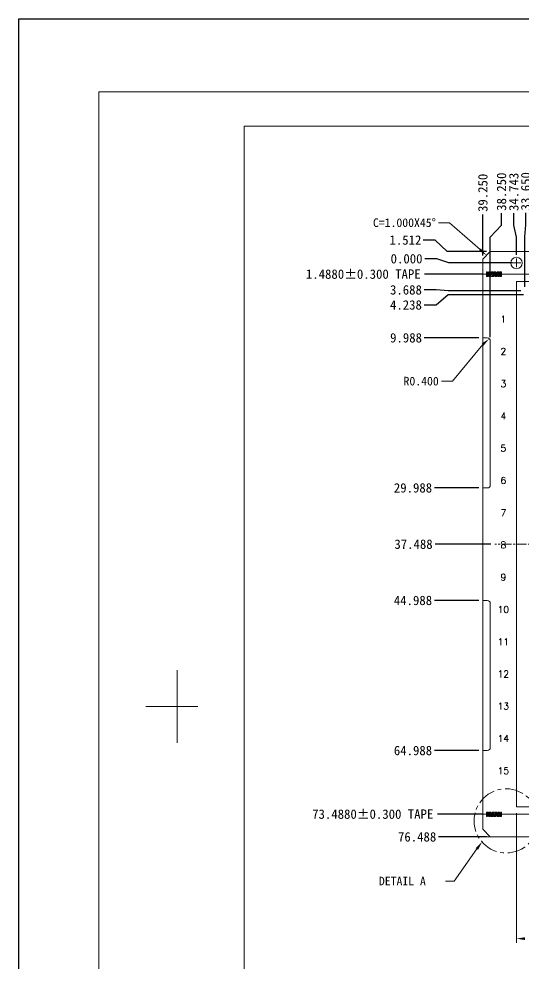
# Model space of a CAD drawing. Header units: millimetres. Extents: x 1670 to 1951, y 501 to 745.
# Drawn here: x 1670.2 to 1737.5, y 619.1 to 745 of the extents above; entities that cross this region are included whole.
import ezdxf

# ---------------------------------------------------------------- set-up
doc = ezdxf.new("R2010")
doc.units = ezdxf.units.MM
doc.linetypes.add('CENTER', pattern=[2, 1.25, -0.25, 0.25, -0.25])
doc.linetypes.add('HIDDEN', pattern=[0.375, 0.25, -0.125])
doc.layers.get('Defpoints').update_dxf_attribs({"lineweight": 18})
for name, color, linetype, lineweight in [('1', 7, 'Continuous', 18), ('1D', 4, 'Continuous', 18), ('DIM', 4, 'Continuous', 18), ('ETCH', 4, 'Continuous', 15)]:
    doc.layers.add(name, color=color, linetype=linetype, lineweight=lineweight)
doc.layers.add('中心线', color=1, linetype='CENTER')
doc.layers.add('标注', color=4, linetype='Continuous')
doc.styles.add('宋体', font='')
doc.styles.get('宋体').set_extended_font_data('宋体')
doc.dimstyles.new('St. ZB', dxfattribs={"dimtxt": 1.25, "dimasz": 0.8, "dimexe": 0.3, "dimexo": 0.2, "dimgap": 0.3, "dimtad": 0, "dimdec": 3, "dimzin": 0, "dimdsep": 46, "dimtxsty": '宋体', "dimcen": 0.09, "dimdle": 1.6, "dimclrd": 7, "dimclre": 1, "dimclrt": 256, "dimadec": 0, "dimazin": 0, "dimtfac": 1, "dimtdec": 3, "dimtmove": 0, "dimatfit": 3, "dimfxl": 1, "dimtolj": 1, "dimtzin": 0, "dimarcsym": 0})

# ---------------------------------------------------------------- blocks, each defined once
blk = doc.blocks.new('*D46')
at = {"layer": 'Defpoints', "color": 0, "transparency": 16777216}
for p in [(1737.82, 719.13), (1771.33, 712.45), (1737.68, 708.76)]:
    blk.add_point(p, dxfattribs=at)
at = {"layer": '标注', "color": 1, "lineweight": -2, "transparency": 16777216}
for p, q in [((1737.82, 717.53), (1737.82, 719.13)), ((1737.68, 715.93), (1737.82, 717.53)), ((1737.68, 709.26), (1737.68, 715.93))]:
    blk.add_line(p, q, dxfattribs=at)
at = {"layer": '标注', "lineweight": 5, "transparency": 16777216, "insert": (1737.82, 722.01), "char_height": 1.25, "attachment_point": 5, "rotation": 90, "style": '宋体'}
blk.add_mtext('\\A1;33.650', dxfattribs=at)
blk = doc.blocks.new('*D47')
at = {"layer": 'Defpoints', "color": 0, "transparency": 16777216}
for p in [(1736.23, 719.07), (1736.59, 713.03), (1771.33, 712.45)]:
    blk.add_point(p, dxfattribs=at)
at = {"layer": '标注', "color": 1, "linetype": 'Continuous', "lineweight": -2, "transparency": 16777216}
for p, q in [((1736.23, 717.47), (1736.23, 719.07)), ((1736.59, 715.87), (1736.23, 717.47)), ((1736.59, 713.53), (1736.59, 715.87))]:
    blk.add_line(p, q, dxfattribs=at)
at = {"layer": '标注', "lineweight": 5, "transparency": 16777216, "insert": (1736.23, 721.93), "char_height": 1.25, "attachment_point": 5, "rotation": 90, "style": '宋体'}
blk.add_mtext('\\A1;34.743', dxfattribs=at)
blk = doc.blocks.new('*D48')
at = {"layer": 'Defpoints', "color": 0, "transparency": 16777216}
for p in [(1732.1, 718.93), (1732.08, 712.96), (1771.33, 712.45)]:
    blk.add_point(p, dxfattribs=at)
at = {"layer": '标注', "color": 1, "linetype": 'Continuous', "lineweight": -2, "transparency": 16777216}
for p, q in [((1732.1, 717.33), (1732.1, 718.93)), ((1732.08, 715.73), (1732.1, 717.33)), ((1732.08, 713.46), (1732.08, 715.73))]:
    blk.add_line(p, q, dxfattribs=at)
at = {"layer": '标注', "lineweight": 5, "transparency": 16777216, "insert": (1732.1, 721.8), "char_height": 1.25, "attachment_point": 5, "rotation": 90, "style": '宋体'}
blk.add_mtext('\\A1;39.250', dxfattribs=at)
blk = doc.blocks.new('*D49')
at = {"layer": 'Defpoints', "color": 0, "transparency": 16777216}
for p in [(1734.59, 719.07), (1771.33, 712.45), (1733.08, 702.06)]:
    blk.add_point(p, dxfattribs=at)
at = {"layer": '标注', "color": 1, "lineweight": -2, "transparency": 16777216}
for p, q in [((1734.59, 717.47), (1734.59, 719.07)), ((1733.08, 715.87), (1734.59, 717.47)), ((1733.08, 702.56), (1733.08, 715.87))]:
    blk.add_line(p, q, dxfattribs=at)
at = {"layer": '标注', "lineweight": 5, "transparency": 16777216, "insert": (1734.59, 721.95), "char_height": 1.25, "attachment_point": 5, "rotation": 90, "style": '宋体'}
blk.add_mtext('\\A1;38.250', dxfattribs=at)
blk = doc.blocks.new('*D50')
at = {"layer": 'Defpoints', "color": 0, "transparency": 16777216}
for p in [(1736.59, 712.45), (1724.28, 702.47), (1732.08, 702.46)]:
    blk.add_point(p, dxfattribs=at)
at = {"layer": '标注', "color": 1, "linetype": 'Continuous', "lineweight": -2, "transparency": 16777216}
for p, q in [((1725.88, 702.47), (1724.28, 702.47)), ((1727.48, 702.46), (1725.88, 702.47)), ((1731.58, 702.46), (1727.48, 702.46))]:
    blk.add_line(p, q, dxfattribs=at)
at = {"layer": '标注', "lineweight": 5, "transparency": 16777216, "insert": (1721.85, 702.47), "char_height": 1.25, "attachment_point": 5, "style": '宋体'}
blk.add_mtext('\\A1;9.988', dxfattribs=at)
blk = doc.blocks.new('*D51')
at = {"layer": 'Defpoints', "color": 0, "transparency": 16777216}
for p in [(1736.59, 712.45), (1738.03, 708.21), (1724.29, 706.85)]:
    blk.add_point(p, dxfattribs=at)
at = {"layer": '标注', "color": 1, "lineweight": -2, "transparency": 16777216}
for p, q in [((1727.49, 708.21), (1725.89, 706.85)), ((1737.53, 708.21), (1727.49, 708.21)), ((1725.89, 706.85), (1724.29, 706.85))]:
    blk.add_line(p, q, dxfattribs=at)
at = {"layer": '标注', "lineweight": 5, "transparency": 16777216, "insert": (1721.84, 706.85), "char_height": 1.25, "attachment_point": 5, "style": '宋体'}
blk.add_mtext('\\A1;4.238', dxfattribs=at)
blk = doc.blocks.new('*D52')
at = {"layer": 'Defpoints', "color": 0, "transparency": 16777216}
for p in [(1736.59, 712.45), (1724.27, 708.86), (1737.68, 708.76)]:
    blk.add_point(p, dxfattribs=at)
at = {"layer": '标注', "color": 1, "lineweight": -2, "transparency": 16777216}
for p, q in [((1725.87, 708.86), (1724.27, 708.86)), ((1727.47, 708.76), (1725.87, 708.86)), ((1737.18, 708.76), (1727.47, 708.76))]:
    blk.add_line(p, q, dxfattribs=at)
at = {"layer": '标注', "lineweight": 5, "transparency": 16777216, "insert": (1721.84, 708.86), "char_height": 1.25, "attachment_point": 5, "style": '宋体'}
blk.add_mtext('\\A1;3.688', dxfattribs=at)
blk = doc.blocks.new('*D53')
at = {"layer": 'Defpoints', "color": 0, "transparency": 16777216}
for p in [(1724.13, 715.5), (1733.08, 713.96), (1736.59, 712.45)]:
    blk.add_point(p, dxfattribs=at)
at = {"layer": '标注', "color": 1, "linetype": 'Continuous', "lineweight": -2, "transparency": 16777216}
for p, q in [((1725.73, 715.5), (1724.13, 715.5)), ((1727.33, 713.96), (1725.73, 715.5)), ((1732.58, 713.96), (1727.33, 713.96))]:
    blk.add_line(p, q, dxfattribs=at)
at = {"layer": '标注', "lineweight": 5, "transparency": 16777216, "insert": (1721.77, 715.5), "char_height": 1.25, "attachment_point": 5, "style": '宋体'}
blk.add_mtext('\\A1;1.512', dxfattribs=at)
blk = doc.blocks.new('*D54')
at = {"layer": 'Defpoints', "color": 0, "transparency": 16777216}
for p in [(1736.59, 712.45), (1725.65, 682.47), (1732.08, 682.46)]:
    blk.add_point(p, dxfattribs=at)
at = {"layer": '标注', "color": 1, "linetype": 'Continuous', "lineweight": -2, "transparency": 16777216}
for p, q in [((1727.25, 682.47), (1725.65, 682.47)), ((1728.85, 682.46), (1727.25, 682.47)), ((1731.58, 682.46), (1728.85, 682.46))]:
    blk.add_line(p, q, dxfattribs=at)
at = {"layer": '标注', "lineweight": 5, "transparency": 16777216, "insert": (1722.78, 682.47), "char_height": 1.25, "attachment_point": 5, "style": '宋体'}
blk.add_mtext('\\A1;29.988', dxfattribs=at)
blk = doc.blocks.new('*D55')
at = {"layer": 'Defpoints', "color": 0, "transparency": 16777216}
for p in [(1736.59, 712.45), (1725.67, 667.47), (1732.08, 667.46)]:
    blk.add_point(p, dxfattribs=at)
at = {"layer": '标注', "color": 1, "linetype": 'Continuous', "lineweight": -2, "transparency": 16777216}
for p, q in [((1727.27, 667.47), (1725.67, 667.47)), ((1728.87, 667.46), (1727.27, 667.47)), ((1731.58, 667.46), (1728.87, 667.46))]:
    blk.add_line(p, q, dxfattribs=at)
at = {"layer": '标注', "lineweight": 5, "transparency": 16777216, "insert": (1722.78, 667.47), "char_height": 1.25, "attachment_point": 5, "style": '宋体'}
blk.add_mtext('\\A1;44.988', dxfattribs=at)
blk = doc.blocks.new('*D56')
at = {"layer": 'Defpoints', "color": 0, "transparency": 16777216}
for p in [(1736.59, 712.45), (1725.72, 674.96), (1733.68, 674.96)]:
    blk.add_point(p, dxfattribs=at)
at = {"layer": '标注', "color": 1, "linetype": 'Continuous', "lineweight": -2, "transparency": 16777216}
for p, q in [((1727.32, 674.96), (1725.72, 674.96)), ((1728.92, 674.96), (1727.32, 674.96)), ((1733.18, 674.96), (1728.92, 674.96))]:
    blk.add_line(p, q, dxfattribs=at)
at = {"layer": '标注', "lineweight": 5, "transparency": 16777216, "insert": (1722.85, 674.96), "char_height": 1.25, "attachment_point": 5, "style": '宋体'}
blk.add_mtext('\\A1;37.488', dxfattribs=at)
blk = doc.blocks.new('*D57')
at = {"layer": 'Defpoints', "color": 0, "transparency": 16777216}
for p in [(1736.59, 712.45), (1726.07, 638.98), (1732.59, 638.96)]:
    blk.add_point(p, dxfattribs=at)
at = {"layer": '标注', "color": 1, "linetype": 'Continuous', "lineweight": -2, "transparency": 16777216}
for p, q in [((1727.67, 638.98), (1726.07, 638.98)), ((1729.27, 638.96), (1727.67, 638.98)), ((1732.09, 638.96), (1729.27, 638.96))]:
    blk.add_line(p, q, dxfattribs=at)
at = {"layer": '标注', "lineweight": 5, "transparency": 16777216, "insert": (1717.41, 638.98), "char_height": 1.25, "attachment_point": 5, "style": '宋体'}
blk.add_mtext('\\A1;73.4880%%p0.300 TAPE', dxfattribs=at)
blk = doc.blocks.new('*D58')
at = {"layer": 'Defpoints', "color": 0, "transparency": 16777216}
for p in [(1736.59, 712.45), (1726.19, 635.95), (1733.08, 635.96)]:
    blk.add_point(p, dxfattribs=at)
at = {"layer": '标注', "color": 1, "linetype": 'Continuous', "lineweight": -2, "transparency": 16777216}
for p, q in [((1727.79, 635.95), (1726.19, 635.95)), ((1729.39, 635.96), (1727.79, 635.95)), ((1732.58, 635.96), (1729.39, 635.96))]:
    blk.add_line(p, q, dxfattribs=at)
at = {"layer": '标注', "lineweight": 5, "transparency": 16777216, "insert": (1723.33, 635.95), "char_height": 1.25, "attachment_point": 5, "style": '宋体'}
blk.add_mtext('\\A1;76.488', dxfattribs=at)
blk = doc.blocks.new('*D59')
at = {"layer": 'Defpoints', "color": 0, "transparency": 16777216}
for p in [(1724.36, 713.01), (1736.51, 712.45), (1736.59, 712.45)]:
    blk.add_point(p, dxfattribs=at)
at = {"layer": '标注', "color": 1, "linetype": 'Continuous', "lineweight": -2, "transparency": 16777216}
for p, q in [((1725.96, 713.01), (1724.36, 713.01)), ((1727.56, 712.45), (1725.96, 713.01)), ((1736.01, 712.45), (1727.56, 712.45))]:
    blk.add_line(p, q, dxfattribs=at)
at = {"layer": '标注', "lineweight": 5, "transparency": 16777216, "insert": (1721.92, 713.01), "char_height": 1.25, "attachment_point": 5, "style": '宋体'}
blk.add_mtext('\\A1;0.000', dxfattribs=at)
blk = doc.blocks.new('*D60')
at = {"layer": 'Defpoints', "color": 0, "transparency": 16777216}
for p in [(1736.59, 712.45), (1724.32, 710.96), (1732.58, 710.96)]:
    blk.add_point(p, dxfattribs=at)
at = {"layer": '标注', "color": 1, "linetype": 'Continuous', "lineweight": -2, "transparency": 16777216}
blk.add_line((1732.08, 710.96), (1724.32, 710.96), dxfattribs=at)
at = {"layer": '标注', "lineweight": 5, "transparency": 16777216, "insert": (1716.15, 710.96), "char_height": 1.25, "attachment_point": 5, "style": '宋体'}
blk.add_mtext('\\A1;1.4880%%P0.300 TAPE', dxfattribs=at)
blk = doc.blocks.new('*D72')
at = {"layer": 'Defpoints', "color": 0, "transparency": 16777216}
for p in [(1736.59, 712.45), (1725.67, 647.46), (1732.08, 647.46)]:
    blk.add_point(p, dxfattribs=at)
at = {"layer": '标注', "color": 1, "lineweight": -2, "transparency": 16777216}
blk.add_line((1731.58, 647.46), (1725.67, 647.46), dxfattribs=at)
at = {"layer": '标注', "lineweight": 5, "transparency": 16777216, "insert": (1722.78, 647.46), "char_height": 1.25, "attachment_point": 5, "style": '宋体'}
blk.add_mtext('\\A1;64.988', dxfattribs=at)

msp = doc.modelspace()

# ---------------------------------------------------------------- hatches: boundary and pattern name
at = {"layer": '1D', "lineweight": 5}
msp.add_hatch(color=256, dxfattribs=at).paths.add_polyline_path([(1731.5947, 714.0835), (1732.5827, 713.4644), (1731.8489, 714.3704)], flags=0)
at = {"layer": 'ETCH', "lineweight": 5}
h = msp.add_hatch(dxfattribs=at)
h.set_pattern_fill('ANSI31', color=256, scale=0.05)
h.set_pattern_definition([(45, (1883.98841, 731.20853), (-0.1122532, 0.1122532), [])])
h.paths.add_polyline_path([(1791.8723, 582.0888), (1791.2723, 582.0888), (1791.2723, 582.0045), (1791.8723, 582.0045)])
h.paths.add_polyline_path([(1791.8723, 582.1845), (1791.2723, 582.1845), (1791.2723, 582.0888), (1791.8723, 582.0888)])
h.paths.add_polyline_path([(1791.8723, 603.6945), (1791.2723, 603.6945), (1791.2723, 603.6045), (1791.8723, 603.6045)])
h.paths.add_polyline_path([(1791.8723, 603.7845), (1791.2723, 603.7845), (1791.2723, 603.6945), (1791.8723, 603.6945)])
h.paths.add_polyline_path([(1715.3723, 603.6945), (1714.7723, 603.6945), (1714.7723, 603.6045), (1715.3723, 603.6045)])
h.paths.add_polyline_path([(1715.3723, 603.7845), (1714.7723, 603.7845), (1714.7723, 603.6945), (1715.3723, 603.6945)])
h.paths.add_polyline_path([(1734.5827, 638.9644), (1732.5827, 638.9644), (1732.5827, 638.6644), (1734.5827, 638.6644)])
h.paths.add_polyline_path([(1734.5827, 639.2644), (1732.5827, 639.2644), (1732.5827, 638.9644), (1734.5827, 638.9644)])
h.paths.add_polyline_path([(1734.5827, 710.9644), (1732.5827, 710.9644), (1732.5827, 710.6644), (1734.5827, 710.6644)])
h.paths.add_polyline_path([(1734.5827, 711.2644), (1732.5827, 711.2644), (1732.5827, 710.9644), (1734.5827, 710.9644)])
h.paths.add_polyline_path([(1715.3723, 582.0888), (1714.7723, 582.0888), (1714.7723, 582.0045), (1715.3723, 582.0045)])
h.paths.add_polyline_path([(1715.3723, 582.1845), (1714.7723, 582.1845), (1714.7723, 582.0888), (1715.3723, 582.0888)])
at = {"layer": '标注', "lineweight": 5}
for points in [[(1731.1471, 634.4576), (1731.9801, 635.2732), (1731.4566, 634.2315)], [(1737.7327, 622.583), (1737.7327, 622.1997), (1736.5827, 622.3914)]]:
    msp.add_hatch(color=256, dxfattribs=at).paths.add_polyline_path(points, flags=0)

# ---------------------------------------------------------------- linework, layer by layer
at = {"color": 0, "lineweight": 5}
for p, q in [((1691.3092, 658.1882), (1691.3092, 648.4702)), ((1691.3092, 658.1882), (1691.3092, 648.4702)), ((1687.1384, 653.3292), (1694.0897, 653.3292)), ((1687.1384, 653.3292), (1694.0897, 653.3292))]:
    msp.add_line(p, q, dxfattribs=at)
msp.add_lwpolyline([(1670.2078, 744.9877), (1927.6527, 744.9877), (1927.6527, 501.1103), (1670.2078, 501.1103)], close=True)
for points in [[(1680.8823, 735.2435), (1842.846, 735.2435), (1842.846, 510.3352), (1680.8823, 510.3352)], [(1700.2382, 730.6837), (1837.4538, 730.6837), (1837.4538, 514.8676), (1700.2382, 514.8676)]]:
    msp.add_lwpolyline(points, close=True, dxfattribs=at)
at = {"layer": '1', "lineweight": 5}
for p, q in [((1732.0827, 712.9644), (1733.0827, 713.9644)), ((1733.0827, 713.9644), (1808.5827, 713.9644)), ((1733.0827, 635.9644), (1732.0827, 636.9644)), ((1808.5827, 635.9644), (1733.0827, 635.9644))]:
    msp.add_line(p, q, dxfattribs=at)
at = {"layer": '1'}
for p, q in [((1732.0827, 702.4644), (1732.0827, 712.9644)), ((1732.6827, 702.4644), (1732.0827, 702.4644)), ((1733.0827, 682.8644), (1733.0827, 702.0644)), ((1732.0827, 667.4644), (1732.0827, 682.4644)), ((1732.0827, 682.4644), (1732.6827, 682.4644)), ((1732.6827, 667.4644), (1732.0827, 667.4644)), ((1733.0827, 647.8644), (1733.0827, 667.0644)), ((1732.0827, 636.9644), (1732.0827, 647.4644)), ((1732.0827, 647.4644), (1732.6827, 647.4644))]:
    msp.add_line(p, q, dxfattribs=at)
at = {"layer": '1', "lineweight": 5}
msp.add_circle((1736.5897, 712.4524), 0.762, dxfattribs=at)
at = {"layer": '1'}
for centre, start, end in [((1732.6827, 702.0644), 0, 90), ((1732.6827, 682.8644), 270, 360), ((1732.6827, 667.0644), 0, 90), ((1732.6827, 647.8644), 270, 360)]:
    msp.add_arc(centre, 0.4, start, end, dxfattribs=at)
at = {"layer": '1D', "lineweight": 5}
for p, q in [((1736.0147, 712.4524), (1737.1647, 712.4524)), ((1736.5897, 711.8774), (1736.5897, 713.0274))]:
    msp.add_line(p, q, dxfattribs=at)
at = {"layer": '1D', "linetype": 'HIDDEN', "lineweight": 5}
for points in [[(1732.5827, 711.2644), (1732.5827, 710.6644), (1734.5827, 710.6644), (1734.5827, 711.2644)], [(1732.5827, 638.6644), (1732.5827, 639.2644), (1734.5827, 639.2644), (1734.5827, 638.6644)]]:
    msp.add_lwpolyline(points, close=True, dxfattribs=at)
at = {"layer": '1D', "elevation": 0}
msp.add_lwpolyline([(1813.3742, 710.9644), (1732.0884, 710.9644), (1732.0884, 638.9644), (1813.3742, 638.9644)], dxfattribs=at)
at = {"layer": '1D', "color": 1, "lineweight": 5}
msp.add_lwpolyline([(1808.5827, 639.9644), (1736.5827, 639.9644), (1736.5827, 709.9644), (1808.5827, 709.9644)], dxfattribs=at)
at = {"layer": 'DIM'}
msp.add_solid([(1731.9431, 701.7194, 0.1444), (1732.931, 702.3384, 0.1444), (1732.1973, 701.4324, 0.1444)], dxfattribs=at)
at = {"layer": '中心线', "lineweight": 5}
msp.add_line((1803.9019, 674.9644), (1733.6747, 674.9644), dxfattribs=at)
at = {"layer": '标注', "lineweight": 5}
for p, q in [((1727.6694, 717.8164), (1726.2005, 717.8164)), ((1731.7218, 714.2269), (1727.6694, 717.8164)), ((1732.0827, 701.6021), (1728.0435, 696.6927)), ((1728.0435, 696.6927), (1726.5747, 696.6927)), ((1736.5827, 639.1194), (1736.5827, 621.8117)), ((1733.0827, 635.9644), (1729.5254, 635.9644)), ((1731.3018, 634.3446), (1728.2815, 630.068)), ((1728.2815, 630.068), (1727.1315, 630.068))]:
    msp.add_line(p, q, dxfattribs=at)
at = {"layer": '标注', "color": 2, "linetype": 'CENTER', "lineweight": 5, "ltscale": 2}
msp.add_circle((1735.2024, 638.0846), 4.2763, dxfattribs=at)

# ---------------------------------------------------------------- texts
at = {"layer": '标注', "lineweight": 5, "char_height": 1.15, "style": '宋体'}
for s, insert, width, attachment_point in [('C=1.000X45%%D', (1725.8415, 718.4002), 17.572, 3), ('R0.400', (1726.2157, 696.1089), 4.107143, 9), ('DETAIL A', (1718.2338, 629.493), 9.610714, 7)]:
    msp.add_mtext(s, dxfattribs=dict(at, insert=insert, width=width, attachment_point=attachment_point))
at = {"layer": '标注', "lineweight": 5, "char_height": 0.892857, "attachment_point": 5, "style": '宋体'}
for s, insert in [('{\\Fsimplex|c134;1}', (1734.8327, 704.9651)), ('{\\Fsimplex|c134;2}', (1734.8327, 700.6651)), ('{\\Fsimplex|c134;3}', (1734.8327, 696.3651)), ('{\\Fsimplex|c134;4}', (1734.8327, 692.0651)), ('{\\Fsimplex|c134;5}', (1734.8327, 687.7651)), ('{\\Fsimplex|c134;6}', (1734.8327, 683.4651)), ('{\\Fsimplex|c134;7}', (1734.8327, 679.1651)), ('{\\Fsimplex|c134;8}', (1734.8327, 674.8651)), ('{\\Fsimplex|c134;9}', (1734.8327, 670.5651)), ('{\\Fsimplex|c134;10}', (1734.8327, 666.2651)), ('{\\Fsimplex|c134;11}', (1734.8327, 661.9651)), ('{\\Fsimplex|c134;12}', (1734.8327, 657.6651)), ('{\\Fsimplex|c134;13}', (1734.8327, 653.3651)), ('{\\Fsimplex|c134;14}', (1734.8327, 649.0651)), ('{\\Fsimplex|c134;15}', (1734.8327, 644.7651))]:
    msp.add_mtext(s, dxfattribs=dict(at, insert=insert))

# ---------------------------------------------------------------- dimensions: what is measured, and where the dimension line sits
at = {"layer": '标注', "lineweight": 5}
for feature_location, offset, dtype, origin, picture, middle in [((1732.0827, 712.9644), (0.0154, 5.9684), 1, (1771.3327, 712.4524), '*D48', (1732.0981, 721.8023)), ((1733.0827, 702.0644), (1.5115, 17.0068), 1, (1771.3327, 712.4524), '*D49', (1734.5942, 721.955)), ((1736.5897, 713.0274), (-0.3607, 6.0451), 1, (1771.3327, 712.4524), '*D47', (1736.229, 721.9316)), ((1737.6827, 708.7644), (0.1393, 10.3609), 1, (1771.3327, 712.4524), '*D46', (1737.8219, 722.0091)), ((1733.0827, 713.9644), (-8.9498, 1.5391), 0, (1736.5897, 712.4524), '*D53', (1721.7669, 715.5035)), ((1736.5146853078, 712.4524227052), (-12.1588075606, 0.5608470629), 0, (1736.5896853078, 712.4524227052), '*D59', (1721.9204610806, 713.0132697681)), ((1738.0327, 708.2144), (-13.7451, -1.3629), 0, (1736.5897, 712.4524), '*D51', (1721.8368, 706.8515)), ((1737.6827, 708.7644), (-13.416, 0.1002), 0, (1736.5897, 712.4524), '*D52', (1721.8368, 708.8646)), ((1732.0827, 702.4644), (-7.8048, 0.0011), 0, (1736.5897, 712.4524), '*D50', (1721.846, 702.4656)), ((1732.0827, 647.4644), (-6.4146, 0), 0, (1736.5897, 712.4524), '*D72', (1722.7808, 647.4644)), ((1732.0827, 682.4644), (-6.4284, 0.0069), 0, (1736.5897, 712.4524), '*D54', (1722.7848, 682.4713)), ((1732.0827, 667.4644), (-6.4146, 0.0069), 0, (1736.5897, 712.4524), '*D55', (1722.7848, 667.4713)), ((1733.6817, 674.9644), (-7.9645, -0.0022), 0, (1736.5897, 712.4524), '*D56', (1722.8547, 674.9622)), ((1733.0827, 635.9644), (-6.8976, -0.0147), 0, (1736.5897, 712.4524), '*D58', (1723.3261, 635.9498))]:
    dim = msp.add_ordinate_dim(feature_location=feature_location, offset=offset, dtype=dtype, origin=origin, dimstyle='St. ZB', override={"dimexo": 0.5, "dimtxsty": '宋体', "dimsah": 1, "dimclrd": 1}, dxfattribs=at)
    dim.commit()
    dim.dimension.update_dxf_attribs({"geometry": picture, "text_midpoint": middle})
for feature_location, offset, text, picture, middle in [((1732.5827, 710.9644), (-8.2628, 0), '1.4880%%P0.300 TAPE', '*D60', (1716.1484, 710.9644)), ((1732.5884, 638.9644), (-6.5145, 0.0137), '73.4880%%p0.300 TAPE', '*D57', (1717.4128, 638.9782))]:
    dim = msp.add_ordinate_dim(feature_location=feature_location, offset=offset, dtype=0, origin=(1736.5897, 712.4524), text=text, dimstyle='St. ZB', override={"dimexo": 0.5, "dimtxsty": '宋体', "dimsah": 1, "dimclrd": 1}, dxfattribs=at)
    dim.commit()
    dim.dimension.update_dxf_attribs({"geometry": picture, "text_midpoint": middle})

doc.saveas('drawing.dxf')
